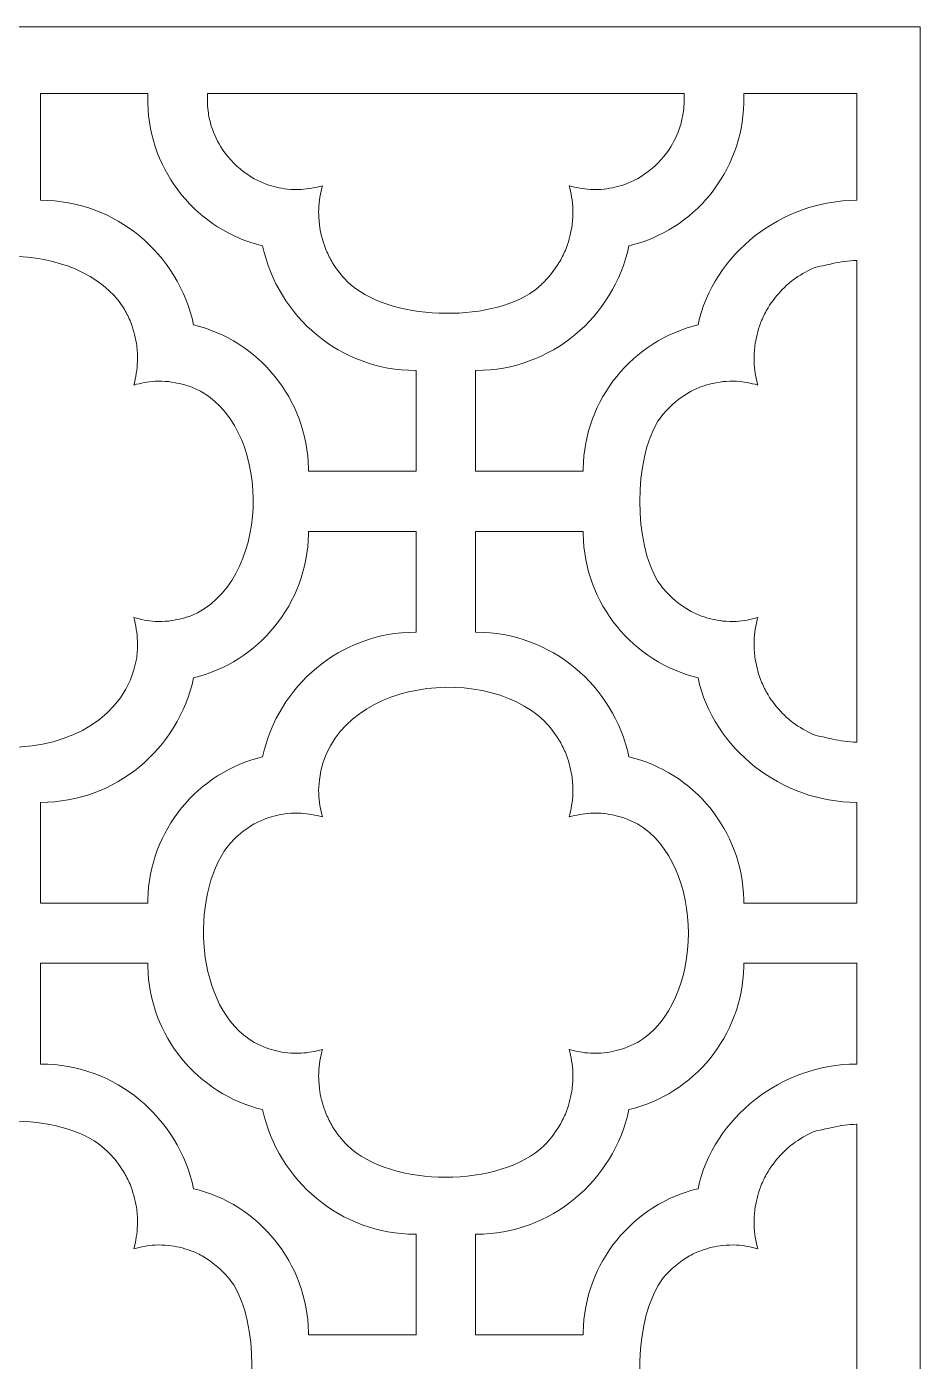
# Model space of a CAD drawing. Header units: centimetres. Extents: x 17.4 to 27.5, y -9.5 to 9.5.
# Drawn here: x 19.033 to 22.048, y 4.998 to 9.5 of the extents above; entities that cross this region are included whole.
import ezdxf

# ---------------------------------------------------------------- set-up
doc = ezdxf.new("R2010")
doc.units = ezdxf.units.CM
doc.header["$MEASUREMENT"] = 0
doc.layers.add('layer 1', color=7, linetype='Continuous')

msp = doc.modelspace()

# ---------------------------------------------------------------- linework, layer by layer
at = {"layer": 'layer 1', "color": 7, "lineweight": 9}
for points, knots in [([(17.37572, 9.5), (18.9331, 9.5), (20.4905, 9.5), (22.04787, 9.5), (22.04787, 9.5), (22.04787, 3.16666), (22.04787, -3.16667), (22.04787, -9.5), (22.04787, -9.5), (20.4905, -9.5), (18.9331, -9.5), (17.37572, -9.5), (17.37572, -9.5), (17.37572, -3.16667), (17.37572, 3.16666), (17.37572, 9.5)], [0, 0, 0, 0, 0.2, 0.2, 0.2, 0.2, 0.4, 0.4, 0.4, 0.4, 0.6, 0.6, 0.6, 0.6, 1, 1, 1, 1]), ([(19.44127, 9.27418), (19.44127, 9.27418), (19.44127, 9.27418), (19.44127, 9.27418), (19.44127, 9.27418), (19.32066, 9.27418), (19.20007, 9.27418), (19.07946, 9.27418), (19.07946, 9.27418), (19.07946, 9.15426), (19.07946, 9.0343), (19.07946, 8.91437), (19.07946, 8.91437), (19.08006, 8.91437), (19.08044, 8.91437), (19.08054, 8.91437), (19.08054, 8.91437), (19.33277, 8.91437), (19.54455, 8.7338), (19.59593, 8.49401), (19.59593, 8.49401), (19.81482, 8.44201), (19.97932, 8.2446), (19.98344, 8.00883), (19.98344, 8.00883), (19.98347, 8.00769), (19.98349, 8.00432), (19.98349, 8.00058), (19.98349, 8.00058), (20.10446, 8.00058), (20.22545, 8.00058), (20.34641, 8.00058), (20.34641, 8.00058), (20.34641, 8.11387), (20.34641, 8.22714), (20.34641, 8.34043), (20.34641, 8.34043), (20.34528, 8.34043), (20.34441, 8.34043), (20.34421, 8.34043), (20.34421, 8.34043), (20.09199, 8.34043), (19.88018, 8.52103), (19.8288, 8.7608), (19.8288, 8.7608), (19.61084, 8.81257), (19.4468, 9.00853), (19.44137, 9.24299), (19.44137, 9.24299), (19.44132, 9.24487), (19.44129, 9.26954), (19.44127, 9.27418)], [0, 0, 0, 0, 0.0714286, 0.0714286, 0.0714286, 0.0714286, 0.1428571, 0.1428571, 0.1428571, 0.1428571, 0.2142857, 0.2142857, 0.2142857, 0.2142857, 0.2857143, 0.2857143, 0.2857143, 0.2857143, 0.3571429, 0.3571429, 0.3571429, 0.3571429, 0.4285714, 0.4285714, 0.4285714, 0.4285714, 0.5, 0.5, 0.5, 0.5, 0.5714286, 0.5714286, 0.5714286, 0.5714286, 0.6428571, 0.6428571, 0.6428571, 0.6428571, 0.7142857, 0.7142857, 0.7142857, 0.7142857, 0.7857143, 0.7857143, 0.7857143, 0.7857143, 0.8571429, 0.8571429, 0.8571429, 0.8571429, 1, 1, 1, 1]), ([(20.74427, 8.60915), (20.74427, 8.60915), (20.74427, 8.60915), (20.74427, 8.60915), (20.74427, 8.60915), (20.75685, 8.61915), (20.76845, 8.62932), (20.78001, 8.64046), (20.78001, 8.64046), (20.79871, 8.66027), (20.81402, 8.67998), (20.82869, 8.70302), (20.82869, 8.70302), (20.83667, 8.71707), (20.84369, 8.73086), (20.8503, 8.74562), (20.8503, 8.74562), (20.86044, 8.77153), (20.86727, 8.79587), (20.87213, 8.82329), (20.87213, 8.82329), (20.87429, 8.84018), (20.87549, 8.85641), (20.87591, 8.87346), (20.87591, 8.87346), (20.87519, 8.90206), (20.87202, 8.92774), (20.86564, 8.95561), (20.86564, 8.95561), (20.86489, 8.95829), (20.8641, 8.96094), (20.86331, 8.96355), (20.86331, 8.96355), (20.88733, 8.95678), (20.90977, 8.95285), (20.93474, 8.95092), (20.93474, 8.95092), (20.95047, 8.95051), (20.96544, 8.95089), (20.98111, 8.95209), (20.98111, 8.95209), (21.00653, 8.95536), (21.02915, 8.96063), (21.05338, 8.96895), (21.05338, 8.96895), (21.06717, 8.97447), (21.08008, 8.98036), (21.09326, 8.98722), (21.09326, 8.98722), (21.1285, 9.00774), (21.15601, 9.03073), (21.18264, 9.06179), (21.18264, 9.06179), (21.18846, 9.06965), (21.19427, 9.0775), (21.20012, 9.08536), (21.20012, 9.08536), (21.21649, 9.11116), (21.22831, 9.13586), (21.23805, 9.16487), (21.23805, 9.16487), (21.24217, 9.17958), (21.24542, 9.19372), (21.2481, 9.2087), (21.2481, 9.2087), (21.24943, 9.21946), (21.25033, 9.22983), (21.25079, 9.24018), (21.25079, 9.24018), (21.25093, 9.24272), (21.25098, 9.26861), (21.25107, 9.27418), (21.25107, 9.27418), (21.25107, 9.27418), (19.64266, 9.27418), (19.64266, 9.27418), (19.64266, 9.27418), (19.64272, 9.26861), (19.64281, 9.24272), (19.64292, 9.24018), (19.64292, 9.24018), (19.64337, 9.22983), (19.6443, 9.21946), (19.64563, 9.2087), (19.64563, 9.2087), (19.64831, 9.19372), (19.65156, 9.17958), (19.65568, 9.16487), (19.65568, 9.16487), (19.66542, 9.13586), (19.67723, 9.11116), (19.69361, 9.08536), (19.69361, 9.08536), (19.69943, 9.0775), (19.70527, 9.06965), (19.71109, 9.06179), (19.71109, 9.06179), (19.73769, 9.03073), (19.76523, 9.00774), (19.80047, 8.98722), (19.80047, 8.98722), (19.81365, 8.98036), (19.82656, 8.97447), (19.84032, 8.96895), (19.84032, 8.96895), (19.86458, 8.96063), (19.8872, 8.95536), (19.91262, 8.95209), (19.91262, 8.95209), (19.92829, 8.95089), (19.94326, 8.95051), (19.95899, 8.95092), (19.95899, 8.95092), (19.98396, 8.95285), (20.00638, 8.95678), (20.03039, 8.96355), (20.03039, 8.96355), (20.02961, 8.96094), (20.02884, 8.95829), (20.02809, 8.95561), (20.02809, 8.95561), (20.02171, 8.92774), (20.01854, 8.90206), (20.01782, 8.87346), (20.01782, 8.87346), (20.01827, 8.85641), (20.01944, 8.84018), (20.0216, 8.82329), (20.0216, 8.82329), (20.02646, 8.79587), (20.03327, 8.77153), (20.04343, 8.74562), (20.04343, 8.74562), (20.05004, 8.73086), (20.05706, 8.71707), (20.06504, 8.70302), (20.06504, 8.70302), (20.07968, 8.67998), (20.09502, 8.66027), (20.1137, 8.64046), (20.1137, 8.64046), (20.25137, 8.50776), (20.59156, 8.49924), (20.74427, 8.60915)], [0, 0, 0, 0, 0.027027, 0.027027, 0.027027, 0.027027, 0.0540541, 0.0540541, 0.0540541, 0.0540541, 0.0810811, 0.0810811, 0.0810811, 0.0810811, 0.1081081, 0.1081081, 0.1081081, 0.1081081, 0.1351351, 0.1351351, 0.1351351, 0.1351351, 0.1621622, 0.1621622, 0.1621622, 0.1621622, 0.1891892, 0.1891892, 0.1891892, 0.1891892, 0.2162162, 0.2162162, 0.2162162, 0.2162162, 0.2432432, 0.2432432, 0.2432432, 0.2432432, 0.2702703, 0.2702703, 0.2702703, 0.2702703, 0.2972973, 0.2972973, 0.2972973, 0.2972973, 0.3243243, 0.3243243, 0.3243243, 0.3243243, 0.3513514, 0.3513514, 0.3513514, 0.3513514, 0.3783784, 0.3783784, 0.3783784, 0.3783784, 0.4054054, 0.4054054, 0.4054054, 0.4054054, 0.4324324, 0.4324324, 0.4324324, 0.4324324, 0.4594595, 0.4594595, 0.4594595, 0.4594595, 0.4864865, 0.4864865, 0.4864865, 0.4864865, 0.5135135, 0.5135135, 0.5135135, 0.5135135, 0.5405405, 0.5405405, 0.5405405, 0.5405405, 0.5675676, 0.5675676, 0.5675676, 0.5675676, 0.5945946, 0.5945946, 0.5945946, 0.5945946, 0.6216216, 0.6216216, 0.6216216, 0.6216216, 0.6486486, 0.6486486, 0.6486486, 0.6486486, 0.6756757, 0.6756757, 0.6756757, 0.6756757, 0.7027027, 0.7027027, 0.7027027, 0.7027027, 0.7297297, 0.7297297, 0.7297297, 0.7297297, 0.7567568, 0.7567568, 0.7567568, 0.7567568, 0.7837838, 0.7837838, 0.7837838, 0.7837838, 0.8108108, 0.8108108, 0.8108108, 0.8108108, 0.8378378, 0.8378378, 0.8378378, 0.8378378, 0.8648649, 0.8648649, 0.8648649, 0.8648649, 0.8918919, 0.8918919, 0.8918919, 0.8918919, 0.9189189, 0.9189189, 0.9189189, 0.9189189, 0.9459459, 0.9459459, 0.9459459, 0.9459459, 1, 1, 1, 1]), ([(21.45246, 9.27418), (21.45246, 9.27418), (21.45246, 9.27418), (21.45246, 9.27418), (21.45246, 9.27418), (21.57964, 9.27418), (21.70683, 9.27418), (21.83403, 9.27418), (21.83403, 9.27418), (21.83403, 9.15426), (21.83403, 9.0343), (21.83403, 8.91437), (21.83403, 8.91437), (21.83343, 8.91437), (21.83303, 8.91437), (21.83295, 8.91437), (21.83295, 8.91437), (21.58074, 8.91437), (21.34918, 8.7338), (21.29778, 8.49401), (21.29778, 8.49401), (21.07891, 8.44201), (20.91441, 8.2446), (20.91029, 8.00883), (20.91029, 8.00883), (20.91026, 8.00769), (20.91022, 8.00432), (20.91022, 8.00058), (20.91022, 8.00058), (20.78924, 8.00058), (20.66828, 8.00058), (20.54732, 8.00058), (20.54732, 8.00058), (20.54732, 8.11387), (20.54732, 8.22714), (20.54732, 8.34043), (20.54732, 8.34043), (20.54843, 8.34043), (20.5493, 8.34043), (20.54952, 8.34043), (20.54952, 8.34043), (20.80174, 8.34043), (21.01353, 8.52103), (21.06493, 8.7608), (21.06493, 8.7608), (21.28289, 8.81257), (21.44693, 9.00853), (21.45236, 9.24299), (21.45236, 9.24299), (21.45241, 9.24487), (21.45243, 9.26954), (21.45246, 9.27418)], [0, 0, 0, 0, 0.0714286, 0.0714286, 0.0714286, 0.0714286, 0.1428571, 0.1428571, 0.1428571, 0.1428571, 0.2142857, 0.2142857, 0.2142857, 0.2142857, 0.2857143, 0.2857143, 0.2857143, 0.2857143, 0.3571429, 0.3571429, 0.3571429, 0.3571429, 0.4285714, 0.4285714, 0.4285714, 0.4285714, 0.5, 0.5, 0.5, 0.5, 0.5714286, 0.5714286, 0.5714286, 0.5714286, 0.6428571, 0.6428571, 0.6428571, 0.6428571, 0.7142857, 0.7142857, 0.7142857, 0.7142857, 0.7857143, 0.7857143, 0.7857143, 0.7857143, 0.8571429, 0.8571429, 0.8571429, 0.8571429, 1, 1, 1, 1]), ([(19.35969, 8.55178), (19.35969, 8.55178), (19.35969, 8.55178), (19.35969, 8.55178), (19.35969, 8.55178), (19.3677, 8.53773), (19.37469, 8.52394), (19.38133, 8.50917), (19.38133, 8.50917), (19.39145, 8.48328), (19.39827, 8.45893), (19.40316, 8.43154), (19.40316, 8.43154), (19.40529, 8.41461), (19.40649, 8.3984), (19.40692, 8.38134), (19.40692, 8.38134), (19.40619, 8.35277), (19.40305, 8.32706), (19.39664, 8.29922), (19.39664, 8.29922), (19.39589, 8.29651), (19.39513, 8.29389), (19.39434, 8.29128), (19.39434, 8.29128), (19.41833, 8.29804), (19.44078, 8.30194), (19.46575, 8.30391), (19.46575, 8.30391), (19.4815, 8.30429), (19.49646, 8.30391), (19.51214, 8.3027), (19.51214, 8.3027), (19.53753, 8.29944), (19.56015, 8.29416), (19.58441, 8.28584), (19.58441, 8.28584), (19.5982, 8.28036), (19.61111, 8.27444), (19.62429, 8.26759), (19.62429, 8.26759), (19.86673, 8.1264), (19.85426, 7.62012), (19.58441, 7.51222), (19.58441, 7.51222), (19.56015, 7.5039), (19.53753, 7.49865), (19.51214, 7.49537), (19.51214, 7.49537), (19.49646, 7.49415), (19.4815, 7.49379), (19.46575, 7.4942), (19.46575, 7.4942), (19.44078, 7.49612), (19.41833, 7.50005), (19.39434, 7.50681), (19.39434, 7.50681), (19.39513, 7.5042), (19.39589, 7.50155), (19.39664, 7.49891), (19.39664, 7.49891), (19.40305, 7.471), (19.40619, 7.44532), (19.40692, 7.41672), (19.40692, 7.41672), (19.40649, 7.39966), (19.40529, 7.38348), (19.40316, 7.36656), (19.40316, 7.36656), (19.33288, 6.97084), (18.62285, 6.97084), (18.55259, 7.36656), (18.55259, 7.36656), (18.55047, 7.38348), (18.54927, 7.39966), (18.54882, 7.41672), (18.54882, 7.41672), (18.54954, 7.44532), (18.5527, 7.471), (18.55909, 7.49891), (18.55909, 7.49891), (18.55983, 7.50155), (18.56063, 7.5042), (18.56142, 7.50681), (18.56142, 7.50681), (18.5374, 7.50005), (18.51496, 7.49612), (18.48999, 7.4942), (18.48999, 7.4942), (18.47427, 7.49379), (18.45932, 7.49415), (18.44361, 7.49537), (18.44361, 7.49537), (18.4182, 7.49865), (18.39557, 7.5039), (18.37135, 7.51222), (18.37135, 7.51222), (18.35756, 7.51773), (18.34465, 7.52366), (18.33147, 7.5305), (18.33147, 7.5305), (18.1007, 7.66486), (18.10109, 8.13343), (18.33147, 8.26759), (18.33147, 8.26759), (18.34465, 8.27444), (18.35756, 8.28036), (18.37135, 8.28584), (18.37135, 8.28584), (18.39557, 8.29416), (18.4182, 8.29944), (18.44361, 8.3027), (18.44361, 8.3027), (18.45932, 8.30391), (18.47427, 8.30429), (18.48999, 8.30391), (18.48999, 8.30391), (18.51496, 8.30194), (18.5374, 8.29804), (18.56142, 8.29128), (18.56142, 8.29128), (18.56063, 8.29389), (18.55983, 8.29651), (18.55909, 8.29922), (18.55909, 8.29922), (18.5527, 8.32706), (18.54954, 8.35277), (18.54882, 8.38134), (18.54882, 8.38134), (18.54927, 8.3984), (18.55047, 8.41461), (18.55259, 8.43154), (18.55259, 8.43154), (18.55746, 8.45893), (18.56429, 8.48328), (18.57444, 8.50917), (18.57444, 8.50917), (18.58103, 8.52394), (18.58805, 8.53773), (18.59606, 8.55178), (18.59606, 8.55178), (18.7427, 8.78257), (19.21287, 8.78287), (19.35969, 8.55178)], [0, 0, 0, 0, 0.027027, 0.027027, 0.027027, 0.027027, 0.0540541, 0.0540541, 0.0540541, 0.0540541, 0.0810811, 0.0810811, 0.0810811, 0.0810811, 0.1081081, 0.1081081, 0.1081081, 0.1081081, 0.1351351, 0.1351351, 0.1351351, 0.1351351, 0.1621622, 0.1621622, 0.1621622, 0.1621622, 0.1891892, 0.1891892, 0.1891892, 0.1891892, 0.2162162, 0.2162162, 0.2162162, 0.2162162, 0.2432432, 0.2432432, 0.2432432, 0.2432432, 0.2702703, 0.2702703, 0.2702703, 0.2702703, 0.2972973, 0.2972973, 0.2972973, 0.2972973, 0.3243243, 0.3243243, 0.3243243, 0.3243243, 0.3513514, 0.3513514, 0.3513514, 0.3513514, 0.3783784, 0.3783784, 0.3783784, 0.3783784, 0.4054054, 0.4054054, 0.4054054, 0.4054054, 0.4324324, 0.4324324, 0.4324324, 0.4324324, 0.4594595, 0.4594595, 0.4594595, 0.4594595, 0.4864865, 0.4864865, 0.4864865, 0.4864865, 0.5135135, 0.5135135, 0.5135135, 0.5135135, 0.5405405, 0.5405405, 0.5405405, 0.5405405, 0.5675676, 0.5675676, 0.5675676, 0.5675676, 0.5945946, 0.5945946, 0.5945946, 0.5945946, 0.6216216, 0.6216216, 0.6216216, 0.6216216, 0.6486486, 0.6486486, 0.6486486, 0.6486486, 0.6756757, 0.6756757, 0.6756757, 0.6756757, 0.7027027, 0.7027027, 0.7027027, 0.7027027, 0.7297297, 0.7297297, 0.7297297, 0.7297297, 0.7567568, 0.7567568, 0.7567568, 0.7567568, 0.7837838, 0.7837838, 0.7837838, 0.7837838, 0.8108108, 0.8108108, 0.8108108, 0.8108108, 0.8378378, 0.8378378, 0.8378378, 0.8378378, 0.8648649, 0.8648649, 0.8648649, 0.8648649, 0.8918919, 0.8918919, 0.8918919, 0.8918919, 0.9189189, 0.9189189, 0.9189189, 0.9189189, 0.9459459, 0.9459459, 0.9459459, 0.9459459, 1, 1, 1, 1]), ([(21.83403, 7.08682), (21.83403, 7.08682), (21.83403, 7.08682), (21.83403, 7.08682), (21.83403, 7.08682), (21.83343, 7.08682), (21.83303, 7.08682), (21.83295, 7.08682), (21.83295, 7.08682), (21.80468, 7.08753), (21.77927, 7.09073), (21.75168, 7.0972), (21.75168, 7.0972), (21.73614, 7.10168), (21.70176, 7.1067), (21.68672, 7.11269), (21.68672, 7.11269), (21.66199, 7.12404), (21.64053, 7.13652), (21.61843, 7.15245), (21.61843, 7.15245), (21.60585, 7.16243), (21.59428, 7.17259), (21.5827, 7.18374), (21.5827, 7.18374), (21.56397, 7.20356), (21.54867, 7.22326), (21.53404, 7.24628), (21.53404, 7.24628), (21.52601, 7.26033), (21.51902, 7.27413), (21.5124, 7.2889), (21.5124, 7.2889), (21.50227, 7.31481), (21.49545, 7.33913), (21.49057, 7.36656), (21.49057, 7.36656), (21.48844, 7.38348), (21.48724, 7.39966), (21.48679, 7.41672), (21.48679, 7.41672), (21.48754, 7.44532), (21.49068, 7.471), (21.49706, 7.49891), (21.49706, 7.49891), (21.49782, 7.50155), (21.49858, 7.5042), (21.49938, 7.50681), (21.49938, 7.50681), (21.47539, 7.50005), (21.45295, 7.49612), (21.42795, 7.4942), (21.42795, 7.4942), (21.41223, 7.49379), (21.39727, 7.49415), (21.38159, 7.49537), (21.38159, 7.49537), (21.3562, 7.49865), (21.33358, 7.5039), (21.30932, 7.51222), (21.30932, 7.51222), (21.29553, 7.51773), (21.28262, 7.52366), (21.26944, 7.5305), (21.26944, 7.5305), (21.2342, 7.551), (21.20669, 7.57401), (21.18006, 7.60506), (21.18006, 7.60506), (21.17424, 7.61292), (21.16843, 7.6208), (21.16261, 7.62866), (21.16261, 7.62866), (21.08103, 7.75705), (21.08103, 8.04105), (21.16261, 8.16943), (21.16261, 8.16943), (21.16843, 8.17729), (21.17424, 8.18515), (21.18006, 8.19301), (21.18006, 8.19301), (21.20669, 8.22408), (21.2342, 8.24706), (21.26944, 8.26759), (21.26944, 8.26759), (21.28262, 8.27444), (21.29553, 8.28036), (21.30932, 8.28584), (21.30932, 8.28584), (21.33358, 8.29416), (21.3562, 8.29944), (21.38159, 8.3027), (21.38159, 8.3027), (21.39727, 8.30391), (21.41223, 8.30429), (21.42795, 8.30391), (21.42795, 8.30391), (21.45295, 8.30194), (21.47539, 8.29804), (21.49938, 8.29128), (21.49938, 8.29128), (21.49858, 8.29389), (21.49782, 8.29651), (21.49706, 8.29922), (21.49706, 8.29922), (21.49068, 8.32706), (21.48754, 8.35277), (21.48679, 8.38134), (21.48679, 8.38134), (21.48724, 8.3984), (21.48844, 8.41461), (21.49057, 8.43154), (21.49057, 8.43154), (21.49545, 8.45893), (21.50227, 8.48328), (21.5124, 8.50917), (21.5124, 8.50917), (21.51902, 8.52394), (21.52601, 8.53773), (21.53404, 8.55178), (21.53404, 8.55178), (21.54867, 8.57482), (21.56397, 8.59453), (21.5827, 8.61433), (21.5827, 8.61433), (21.59428, 8.62551), (21.60585, 8.63566), (21.61843, 8.64564), (21.61843, 8.64564), (21.64053, 8.66155), (21.66199, 8.67405), (21.68672, 8.68538), (21.68672, 8.68538), (21.70176, 8.69139), (21.73614, 8.69641), (21.75168, 8.70089), (21.75168, 8.70089), (21.77927, 8.70733), (21.80468, 8.71053), (21.83295, 8.71126), (21.83295, 8.71126), (21.83303, 8.71126), (21.83343, 8.71126), (21.83403, 8.71126), (21.83403, 8.71126), (21.83403, 8.71126), (21.83403, 7.08682), (21.83403, 7.08682)], [0, 0, 0, 0, 0.0263158, 0.0263158, 0.0263158, 0.0263158, 0.0526316, 0.0526316, 0.0526316, 0.0526316, 0.0789474, 0.0789474, 0.0789474, 0.0789474, 0.1052632, 0.1052632, 0.1052632, 0.1052632, 0.1315789, 0.1315789, 0.1315789, 0.1315789, 0.1578947, 0.1578947, 0.1578947, 0.1578947, 0.1842105, 0.1842105, 0.1842105, 0.1842105, 0.2105263, 0.2105263, 0.2105263, 0.2105263, 0.2368421, 0.2368421, 0.2368421, 0.2368421, 0.2631579, 0.2631579, 0.2631579, 0.2631579, 0.2894737, 0.2894737, 0.2894737, 0.2894737, 0.3157895, 0.3157895, 0.3157895, 0.3157895, 0.3421053, 0.3421053, 0.3421053, 0.3421053, 0.3684211, 0.3684211, 0.3684211, 0.3684211, 0.3947368, 0.3947368, 0.3947368, 0.3947368, 0.4210526, 0.4210526, 0.4210526, 0.4210526, 0.4473684, 0.4473684, 0.4473684, 0.4473684, 0.4736842, 0.4736842, 0.4736842, 0.4736842, 0.5, 0.5, 0.5, 0.5, 0.5263158, 0.5263158, 0.5263158, 0.5263158, 0.5526316, 0.5526316, 0.5526316, 0.5526316, 0.5789474, 0.5789474, 0.5789474, 0.5789474, 0.6052632, 0.6052632, 0.6052632, 0.6052632, 0.6315789, 0.6315789, 0.6315789, 0.6315789, 0.6578947, 0.6578947, 0.6578947, 0.6578947, 0.6842105, 0.6842105, 0.6842105, 0.6842105, 0.7105263, 0.7105263, 0.7105263, 0.7105263, 0.7368421, 0.7368421, 0.7368421, 0.7368421, 0.7631579, 0.7631579, 0.7631579, 0.7631579, 0.7894737, 0.7894737, 0.7894737, 0.7894737, 0.8157895, 0.8157895, 0.8157895, 0.8157895, 0.8421053, 0.8421053, 0.8421053, 0.8421053, 0.8684211, 0.8684211, 0.8684211, 0.8684211, 0.8947368, 0.8947368, 0.8947368, 0.8947368, 0.9210526, 0.9210526, 0.9210526, 0.9210526, 0.9473684, 0.9473684, 0.9473684, 0.9473684, 1, 1, 1, 1]), ([(19.44127, 6.54389), (19.44127, 6.54389), (19.44127, 6.54389), (19.44127, 6.54389), (19.44127, 6.54389), (19.32066, 6.54389), (19.20007, 6.54389), (19.07946, 6.54389), (19.07946, 6.54389), (19.07946, 6.65715), (19.07946, 6.77042), (19.07946, 6.88371), (19.07946, 6.88371), (19.08006, 6.88371), (19.08044, 6.88371), (19.08054, 6.88371), (19.08054, 6.88371), (19.33277, 6.88371), (19.54455, 7.06429), (19.59593, 7.30408), (19.59593, 7.30408), (19.81482, 7.35605), (19.97932, 7.55349), (19.98344, 7.78924), (19.98344, 7.78924), (19.98347, 7.79038), (19.98349, 7.79381), (19.98349, 7.79751), (19.98349, 7.79751), (20.10446, 7.79751), (20.22545, 7.79751), (20.34641, 7.79751), (20.34641, 7.79751), (20.34641, 7.68422), (20.34641, 7.57092), (20.34641, 7.45763), (20.34641, 7.45763), (20.34528, 7.45766), (20.34441, 7.45766), (20.34421, 7.45766), (20.34421, 7.45766), (20.09199, 7.45766), (19.88018, 7.27707), (19.8288, 7.03729), (19.8288, 7.03729), (19.61084, 6.98551), (19.4468, 6.78953), (19.44137, 6.55507), (19.44137, 6.55507), (19.44132, 6.55319), (19.44129, 6.54855), (19.44127, 6.54389)], [0, 0, 0, 0, 0.0714286, 0.0714286, 0.0714286, 0.0714286, 0.1428571, 0.1428571, 0.1428571, 0.1428571, 0.2142857, 0.2142857, 0.2142857, 0.2142857, 0.2857143, 0.2857143, 0.2857143, 0.2857143, 0.3571429, 0.3571429, 0.3571429, 0.3571429, 0.4285714, 0.4285714, 0.4285714, 0.4285714, 0.5, 0.5, 0.5, 0.5, 0.5714286, 0.5714286, 0.5714286, 0.5714286, 0.6428571, 0.6428571, 0.6428571, 0.6428571, 0.7142857, 0.7142857, 0.7142857, 0.7142857, 0.7857143, 0.7857143, 0.7857143, 0.7857143, 0.8571429, 0.8571429, 0.8571429, 0.8571429, 1, 1, 1, 1]), ([(21.45246, 6.54389), (21.45246, 6.54389), (21.45246, 6.54389), (21.45246, 6.54389), (21.45246, 6.54389), (21.57964, 6.54389), (21.70683, 6.54389), (21.83403, 6.54389), (21.83403, 6.54389), (21.83403, 6.65715), (21.83403, 6.77042), (21.83403, 6.88371), (21.83403, 6.88371), (21.83343, 6.88371), (21.83303, 6.88371), (21.83295, 6.88371), (21.83295, 6.88371), (21.58074, 6.88371), (21.34918, 7.06429), (21.29778, 7.30408), (21.29778, 7.30408), (21.07891, 7.35605), (20.91441, 7.55349), (20.91029, 7.78924), (20.91029, 7.78924), (20.91026, 7.79038), (20.91022, 7.79381), (20.91022, 7.79751), (20.91022, 7.79751), (20.78924, 7.79751), (20.66828, 7.79751), (20.54732, 7.79751), (20.54732, 7.79751), (20.54732, 7.68422), (20.54732, 7.57092), (20.54732, 7.45763), (20.54732, 7.45763), (20.54843, 7.45766), (20.5493, 7.45766), (20.54952, 7.45766), (20.54952, 7.45766), (20.80174, 7.45766), (21.01353, 7.27707), (21.06493, 7.03729), (21.06493, 7.03729), (21.28289, 6.98551), (21.44693, 6.78953), (21.45236, 6.55507), (21.45236, 6.55507), (21.45241, 6.55319), (21.45243, 6.54855), (21.45246, 6.54389)], [0, 0, 0, 0, 0.0714286, 0.0714286, 0.0714286, 0.0714286, 0.1428571, 0.1428571, 0.1428571, 0.1428571, 0.2142857, 0.2142857, 0.2142857, 0.2142857, 0.2857143, 0.2857143, 0.2857143, 0.2857143, 0.3571429, 0.3571429, 0.3571429, 0.3571429, 0.4285714, 0.4285714, 0.4285714, 0.4285714, 0.5, 0.5, 0.5, 0.5, 0.5714286, 0.5714286, 0.5714286, 0.5714286, 0.6428571, 0.6428571, 0.6428571, 0.6428571, 0.7142857, 0.7142857, 0.7142857, 0.7142857, 0.7857143, 0.7857143, 0.7857143, 0.7857143, 0.8571429, 0.8571429, 0.8571429, 0.8571429, 1, 1, 1, 1]), ([(20.01782, 6.92463), (20.01782, 6.92463), (20.01782, 6.92463), (20.01782, 6.92463), (20.01782, 6.92463), (20.01854, 6.89602), (20.02171, 6.87033), (20.02809, 6.84246), (20.02809, 6.84246), (20.02884, 6.8398), (20.02961, 6.83716), (20.03039, 6.83453), (20.03039, 6.83453), (20.00638, 6.84129), (19.98396, 6.84524), (19.95899, 6.84714), (19.95899, 6.84714), (19.94326, 6.84758), (19.92829, 6.84719), (19.91262, 6.84597), (19.91262, 6.84597), (19.8872, 6.8427), (19.86458, 6.83746), (19.84032, 6.82912), (19.84032, 6.82912), (19.82656, 6.82361), (19.81365, 6.81771), (19.80047, 6.81087), (19.80047, 6.81087), (19.76523, 6.79034), (19.73769, 6.76733), (19.71109, 6.73627), (19.71109, 6.73627), (19.58289, 6.56319), (19.59975, 6.19074), (19.80047, 6.07384), (19.80047, 6.07384), (19.81365, 6.067), (19.82656, 6.0611), (19.84032, 6.05559), (19.84032, 6.05559), (19.86458, 6.04725), (19.8872, 6.04203), (19.91262, 6.03875), (19.91262, 6.03875), (19.92829, 6.03753), (19.94326, 6.03716), (19.95899, 6.03757), (19.95899, 6.03757), (19.98396, 6.03947), (20.00638, 6.0434), (20.03039, 6.05019), (20.03039, 6.05019), (20.02961, 6.04757), (20.02884, 6.04491), (20.02809, 6.04223), (20.02809, 6.04223), (20.02171, 6.01438), (20.01854, 5.98869), (20.01782, 5.96009), (20.01782, 5.96009), (20.01827, 5.94303), (20.01944, 5.92685), (20.0216, 5.90993), (20.0216, 5.90993), (20.02646, 5.88249), (20.03327, 5.85818), (20.04343, 5.83228), (20.04343, 5.83228), (20.05004, 5.81748), (20.05706, 5.80371), (20.06504, 5.78964), (20.06504, 5.78964), (20.07968, 5.7666), (20.09502, 5.74692), (20.1137, 5.72711), (20.1137, 5.72711), (20.2627, 5.58347), (20.63103, 5.58347), (20.78001, 5.72711), (20.78001, 5.72711), (20.79871, 5.74692), (20.81402, 5.7666), (20.82869, 5.78964), (20.82869, 5.78964), (20.83667, 5.80371), (20.84369, 5.81748), (20.8503, 5.83228), (20.8503, 5.83228), (20.86044, 5.85818), (20.86727, 5.88249), (20.87213, 5.90993), (20.87213, 5.90993), (20.87429, 5.92685), (20.87549, 5.94303), (20.87591, 5.96009), (20.87591, 5.96009), (20.87519, 5.98869), (20.87202, 6.01438), (20.86564, 6.04223), (20.86564, 6.04223), (20.86489, 6.04491), (20.8641, 6.04757), (20.86331, 6.05019), (20.86331, 6.05019), (20.88733, 6.0434), (20.90977, 6.03947), (20.93474, 6.03757), (20.93474, 6.03757), (20.95047, 6.03716), (20.96544, 6.03753), (20.98111, 6.03875), (20.98111, 6.03875), (21.00653, 6.04203), (21.02915, 6.04725), (21.05338, 6.05559), (21.05338, 6.05559), (21.06717, 6.0611), (21.08008, 6.067), (21.09326, 6.07384), (21.09326, 6.07384), (21.32268, 6.20744), (21.32268, 6.67727), (21.09326, 6.81087), (21.09326, 6.81087), (21.08008, 6.81771), (21.06717, 6.82361), (21.05338, 6.82912), (21.05338, 6.82912), (21.02915, 6.83746), (21.00653, 6.8427), (20.98111, 6.84597), (20.98111, 6.84597), (20.96544, 6.84719), (20.95047, 6.84758), (20.93474, 6.84714), (20.93474, 6.84714), (20.90977, 6.84524), (20.88733, 6.84129), (20.86331, 6.83453), (20.86331, 6.83453), (20.8641, 6.83716), (20.86489, 6.8398), (20.86564, 6.84246), (20.86564, 6.84246), (20.87202, 6.87033), (20.87519, 6.89602), (20.87591, 6.92463), (20.87591, 6.92463), (20.87549, 6.94168), (20.87429, 6.95786), (20.87213, 6.97478), (20.87213, 6.97478), (20.86727, 7.00223), (20.86044, 7.02653), (20.8503, 7.05244), (20.8503, 7.05244), (20.84369, 7.06724), (20.83667, 7.08102), (20.82869, 7.09511), (20.82869, 7.09511), (20.81402, 7.11811), (20.79871, 7.13778), (20.78001, 7.1576), (20.78001, 7.1576), (20.56396, 7.36587), (20.027, 7.29006), (20.01782, 6.92463)], [0, 0, 0, 0, 0.0232558, 0.0232558, 0.0232558, 0.0232558, 0.0465116, 0.0465116, 0.0465116, 0.0465116, 0.0697674, 0.0697674, 0.0697674, 0.0697674, 0.0930233, 0.0930233, 0.0930233, 0.0930233, 0.1162791, 0.1162791, 0.1162791, 0.1162791, 0.1395349, 0.1395349, 0.1395349, 0.1395349, 0.1627907, 0.1627907, 0.1627907, 0.1627907, 0.1860465, 0.1860465, 0.1860465, 0.1860465, 0.2093023, 0.2093023, 0.2093023, 0.2093023, 0.2325581, 0.2325581, 0.2325581, 0.2325581, 0.255814, 0.255814, 0.255814, 0.255814, 0.2790698, 0.2790698, 0.2790698, 0.2790698, 0.3023256, 0.3023256, 0.3023256, 0.3023256, 0.3255814, 0.3255814, 0.3255814, 0.3255814, 0.3488372, 0.3488372, 0.3488372, 0.3488372, 0.372093, 0.372093, 0.372093, 0.372093, 0.3953488, 0.3953488, 0.3953488, 0.3953488, 0.4186047, 0.4186047, 0.4186047, 0.4186047, 0.4418605, 0.4418605, 0.4418605, 0.4418605, 0.4651163, 0.4651163, 0.4651163, 0.4651163, 0.4883721, 0.4883721, 0.4883721, 0.4883721, 0.5116279, 0.5116279, 0.5116279, 0.5116279, 0.5348837, 0.5348837, 0.5348837, 0.5348837, 0.5581395, 0.5581395, 0.5581395, 0.5581395, 0.5813953, 0.5813953, 0.5813953, 0.5813953, 0.6046512, 0.6046512, 0.6046512, 0.6046512, 0.627907, 0.627907, 0.627907, 0.627907, 0.6511628, 0.6511628, 0.6511628, 0.6511628, 0.6744186, 0.6744186, 0.6744186, 0.6744186, 0.6976744, 0.6976744, 0.6976744, 0.6976744, 0.7209302, 0.7209302, 0.7209302, 0.7209302, 0.744186, 0.744186, 0.744186, 0.744186, 0.7674419, 0.7674419, 0.7674419, 0.7674419, 0.7906977, 0.7906977, 0.7906977, 0.7906977, 0.8139535, 0.8139535, 0.8139535, 0.8139535, 0.8372093, 0.8372093, 0.8372093, 0.8372093, 0.8604651, 0.8604651, 0.8604651, 0.8604651, 0.8837209, 0.8837209, 0.8837209, 0.8837209, 0.9069767, 0.9069767, 0.9069767, 0.9069767, 0.9302326, 0.9302326, 0.9302326, 0.9302326, 0.9534884, 0.9534884, 0.9534884, 0.9534884, 1, 1, 1, 1]), ([(19.44127, 6.34082), (19.44127, 6.34082), (19.44127, 6.34082), (19.44127, 6.34082), (19.44127, 6.34082), (19.32066, 6.34082), (19.20007, 6.34082), (19.07946, 6.34082), (19.07946, 6.34082), (19.07946, 6.22757), (19.07946, 6.11429), (19.07946, 6.001), (19.07946, 6.001), (19.08006, 6.00102), (19.08044, 6.00102), (19.08054, 6.00102), (19.08054, 6.00102), (19.33277, 6.00102), (19.54455, 5.82042), (19.59593, 5.58063), (19.59593, 5.58063), (19.81482, 5.52866), (19.97932, 5.33122), (19.98344, 5.09547), (19.98344, 5.09547), (19.98347, 5.09431), (19.98349, 5.09094), (19.98349, 5.0872), (19.98349, 5.0872), (20.10446, 5.0872), (20.22545, 5.0872), (20.34641, 5.0872), (20.34641, 5.0872), (20.34641, 5.2005), (20.34641, 5.31379), (20.34641, 5.42708), (20.34641, 5.42708), (20.34528, 5.42708), (20.34441, 5.42705), (20.34421, 5.42705), (20.34421, 5.42705), (20.09199, 5.42705), (19.88018, 5.60765), (19.8288, 5.84742), (19.8288, 5.84742), (19.61084, 5.8992), (19.4468, 6.09518), (19.44137, 6.32964), (19.44137, 6.32964), (19.44132, 6.33152), (19.44129, 6.33615), (19.44127, 6.34082)], [0, 0, 0, 0, 0.0714286, 0.0714286, 0.0714286, 0.0714286, 0.1428571, 0.1428571, 0.1428571, 0.1428571, 0.2142857, 0.2142857, 0.2142857, 0.2142857, 0.2857143, 0.2857143, 0.2857143, 0.2857143, 0.3571429, 0.3571429, 0.3571429, 0.3571429, 0.4285714, 0.4285714, 0.4285714, 0.4285714, 0.5, 0.5, 0.5, 0.5, 0.5714286, 0.5714286, 0.5714286, 0.5714286, 0.6428571, 0.6428571, 0.6428571, 0.6428571, 0.7142857, 0.7142857, 0.7142857, 0.7142857, 0.7857143, 0.7857143, 0.7857143, 0.7857143, 0.8571429, 0.8571429, 0.8571429, 0.8571429, 1, 1, 1, 1]), ([(21.45246, 6.34082), (21.45246, 6.34082), (21.45246, 6.34082), (21.45246, 6.34082), (21.45246, 6.34082), (21.57964, 6.34082), (21.70683, 6.34082), (21.83403, 6.34082), (21.83403, 6.34082), (21.83403, 6.22757), (21.83403, 6.11429), (21.83403, 6.001), (21.83403, 6.001), (21.83343, 6.00102), (21.83303, 6.00102), (21.83295, 6.00102), (21.83295, 6.00102), (21.58074, 6.00102), (21.34918, 5.82042), (21.29778, 5.58063), (21.29778, 5.58063), (21.07891, 5.52866), (20.91441, 5.33122), (20.91029, 5.09547), (20.91029, 5.09547), (20.91026, 5.09431), (20.91022, 5.09094), (20.91022, 5.0872), (20.91022, 5.0872), (20.78924, 5.0872), (20.66828, 5.0872), (20.54732, 5.0872), (20.54732, 5.0872), (20.54732, 5.2005), (20.54732, 5.31379), (20.54732, 5.42708), (20.54732, 5.42708), (20.54843, 5.42708), (20.5493, 5.42705), (20.54952, 5.42705), (20.54952, 5.42705), (20.80174, 5.42705), (21.01353, 5.60765), (21.06493, 5.84742), (21.06493, 5.84742), (21.28289, 5.8992), (21.44693, 6.09518), (21.45236, 6.32964), (21.45236, 6.32964), (21.45241, 6.33152), (21.45243, 6.33615), (21.45246, 6.34082)], [0, 0, 0, 0, 0.0714286, 0.0714286, 0.0714286, 0.0714286, 0.1428571, 0.1428571, 0.1428571, 0.1428571, 0.2142857, 0.2142857, 0.2142857, 0.2142857, 0.2857143, 0.2857143, 0.2857143, 0.2857143, 0.3571429, 0.3571429, 0.3571429, 0.3571429, 0.4285714, 0.4285714, 0.4285714, 0.4285714, 0.5, 0.5, 0.5, 0.5, 0.5714286, 0.5714286, 0.5714286, 0.5714286, 0.6428571, 0.6428571, 0.6428571, 0.6428571, 0.7142857, 0.7142857, 0.7142857, 0.7142857, 0.7857143, 0.7857143, 0.7857143, 0.7857143, 0.8571429, 0.8571429, 0.8571429, 0.8571429, 1, 1, 1, 1]), ([(19.2753, 4.23907), (19.2753, 4.23907), (19.2753, 4.23907), (19.2753, 4.23907), (19.2753, 4.23907), (19.28788, 4.24908), (19.29945, 4.25921), (19.31104, 4.27038), (19.31104, 4.27038), (19.32972, 4.29021), (19.34506, 4.30989), (19.35969, 4.33293), (19.35969, 4.33293), (19.3677, 4.34699), (19.37469, 4.36077), (19.38133, 4.37554), (19.38133, 4.37554), (19.39145, 4.40143), (19.39827, 4.42578), (19.40316, 4.45318), (19.40316, 4.45318), (19.40529, 4.47013), (19.40649, 4.48631), (19.40692, 4.50337), (19.40692, 4.50337), (19.40619, 4.53197), (19.40305, 4.55766), (19.39664, 4.58553), (19.39664, 4.58553), (19.39589, 4.5882), (19.39513, 4.59082), (19.39434, 4.59343), (19.39434, 4.59343), (19.41833, 4.58667), (19.44078, 4.58274), (19.46575, 4.58084), (19.46575, 4.58084), (19.4815, 4.58042), (19.49646, 4.5808), (19.51214, 4.58201), (19.51214, 4.58201), (19.53753, 4.5853), (19.56015, 4.59055), (19.58441, 4.59887), (19.58441, 4.59887), (19.5982, 4.60438), (19.61111, 4.61028), (19.62429, 4.61714), (19.62429, 4.61714), (19.65953, 4.63765), (19.68704, 4.66065), (19.71367, 4.6917), (19.71367, 4.6917), (19.71949, 4.69956), (19.7253, 4.70742), (19.73112, 4.71528), (19.73112, 4.71528), (19.8127, 4.84367), (19.8127, 5.12768), (19.73112, 5.25609), (19.73112, 5.25609), (19.7253, 5.26391), (19.71949, 5.27177), (19.71367, 5.27965), (19.71367, 5.27965), (19.68704, 5.3107), (19.65953, 5.33371), (19.62429, 5.35421), (19.62429, 5.35421), (19.61111, 5.36106), (19.5982, 5.36701), (19.58441, 5.3725), (19.58441, 5.3725), (19.56015, 5.38081), (19.53753, 5.38606), (19.51214, 5.38934), (19.51214, 5.38934), (19.49646, 5.39056), (19.4815, 5.39094), (19.46575, 5.39051), (19.46575, 5.39051), (19.44078, 5.38859), (19.41833, 5.38466), (19.39434, 5.3779), (19.39434, 5.3779), (19.39513, 5.38051), (19.39589, 5.38316), (19.39664, 5.38582), (19.39664, 5.38582), (19.40305, 5.41371), (19.40619, 5.43939), (19.40692, 5.46799), (19.40692, 5.46799), (19.40649, 5.48506), (19.40529, 5.50123), (19.40316, 5.51816), (19.40316, 5.51816), (19.39827, 5.54558), (19.39145, 5.5699), (19.38133, 5.59581), (19.38133, 5.59581), (19.37469, 5.61058), (19.3677, 5.62438), (19.35969, 5.63843), (19.35969, 5.63843), (19.34506, 5.66147), (19.32972, 5.68115), (19.31104, 5.70097), (19.31104, 5.70097), (19.29945, 5.71213), (19.28788, 5.72228), (19.2753, 5.73226), (19.2753, 5.73226), (19.12251, 5.84224), (18.7824, 5.8337), (18.64471, 5.70097), (18.64471, 5.70097), (18.62602, 5.68115), (18.61071, 5.66147), (18.59606, 5.63843), (18.59606, 5.63843), (18.58805, 5.62438), (18.58103, 5.61058), (18.57444, 5.59581), (18.57444, 5.59581), (18.56429, 5.5699), (18.55746, 5.54558), (18.55259, 5.51816), (18.55259, 5.51816), (18.55047, 5.50123), (18.54927, 5.48506), (18.54882, 5.46799), (18.54882, 5.46799), (18.54954, 5.43939), (18.5527, 5.41371), (18.55909, 5.38582), (18.55909, 5.38582), (18.55983, 5.38316), (18.56063, 5.38051), (18.56142, 5.3779), (18.56142, 5.3779), (18.5374, 5.38466), (18.51496, 5.38859), (18.48999, 5.39051), (18.48999, 5.39051), (18.47427, 5.39094), (18.45932, 5.39056), (18.44361, 5.38934), (18.44361, 5.38934), (18.4182, 5.38606), (18.39557, 5.38081), (18.37135, 5.3725), (18.37135, 5.3725), (18.35756, 5.36701), (18.34465, 5.36106), (18.33147, 5.35421), (18.33147, 5.35421), (18.29623, 5.33371), (18.26872, 5.3107), (18.24209, 5.27965), (18.24209, 5.27965), (18.23627, 5.27177), (18.23046, 5.26391), (18.22463, 5.25609), (18.22463, 5.25609), (18.13629, 5.11703), (18.14345, 4.82489), (18.24209, 4.6917), (18.24209, 4.6917), (18.26872, 4.66065), (18.29623, 4.63765), (18.33147, 4.61714), (18.33147, 4.61714), (18.34465, 4.61028), (18.35756, 4.60438), (18.37135, 4.59887), (18.37135, 4.59887), (18.39557, 4.59055), (18.4182, 4.5853), (18.44361, 4.58201), (18.44361, 4.58201), (18.45932, 4.5808), (18.47427, 4.58042), (18.48999, 4.58084), (18.48999, 4.58084), (18.51496, 4.58274), (18.5374, 4.58667), (18.56142, 4.59343), (18.56142, 4.59343), (18.56063, 4.59082), (18.55983, 4.5882), (18.55909, 4.58553), (18.55909, 4.58553), (18.5527, 4.55766), (18.54954, 4.53197), (18.54882, 4.50337), (18.54882, 4.50337), (18.54927, 4.48631), (18.55047, 4.47013), (18.55259, 4.45318), (18.55259, 4.45318), (18.55746, 4.42578), (18.56429, 4.40143), (18.57444, 4.37554), (18.57444, 4.37554), (18.58103, 4.36077), (18.58805, 4.34699), (18.59606, 4.33293), (18.59606, 4.33293), (18.61071, 4.30989), (18.62602, 4.29021), (18.64471, 4.27038), (18.64471, 4.27038), (18.65628, 4.25921), (18.66788, 4.24908), (18.68046, 4.23907), (18.68046, 4.23907), (18.81964, 4.1389), (19.13607, 4.13887), (19.2753, 4.23907)], [0, 0, 0, 0, 0.0178571, 0.0178571, 0.0178571, 0.0178571, 0.0357143, 0.0357143, 0.0357143, 0.0357143, 0.0535714, 0.0535714, 0.0535714, 0.0535714, 0.0714286, 0.0714286, 0.0714286, 0.0714286, 0.0892857, 0.0892857, 0.0892857, 0.0892857, 0.1071429, 0.1071429, 0.1071429, 0.1071429, 0.125, 0.125, 0.125, 0.125, 0.1428571, 0.1428571, 0.1428571, 0.1428571, 0.1607143, 0.1607143, 0.1607143, 0.1607143, 0.1785714, 0.1785714, 0.1785714, 0.1785714, 0.1964286, 0.1964286, 0.1964286, 0.1964286, 0.2142857, 0.2142857, 0.2142857, 0.2142857, 0.2321429, 0.2321429, 0.2321429, 0.2321429, 0.25, 0.25, 0.25, 0.25, 0.2678571, 0.2678571, 0.2678571, 0.2678571, 0.2857143, 0.2857143, 0.2857143, 0.2857143, 0.3035714, 0.3035714, 0.3035714, 0.3035714, 0.3214286, 0.3214286, 0.3214286, 0.3214286, 0.3392857, 0.3392857, 0.3392857, 0.3392857, 0.3571429, 0.3571429, 0.3571429, 0.3571429, 0.375, 0.375, 0.375, 0.375, 0.3928571, 0.3928571, 0.3928571, 0.3928571, 0.4107143, 0.4107143, 0.4107143, 0.4107143, 0.4285714, 0.4285714, 0.4285714, 0.4285714, 0.4464286, 0.4464286, 0.4464286, 0.4464286, 0.4642857, 0.4642857, 0.4642857, 0.4642857, 0.4821429, 0.4821429, 0.4821429, 0.4821429, 0.5, 0.5, 0.5, 0.5, 0.5178571, 0.5178571, 0.5178571, 0.5178571, 0.5357143, 0.5357143, 0.5357143, 0.5357143, 0.5535714, 0.5535714, 0.5535714, 0.5535714, 0.5714286, 0.5714286, 0.5714286, 0.5714286, 0.5892857, 0.5892857, 0.5892857, 0.5892857, 0.6071429, 0.6071429, 0.6071429, 0.6071429, 0.625, 0.625, 0.625, 0.625, 0.6428571, 0.6428571, 0.6428571, 0.6428571, 0.6607143, 0.6607143, 0.6607143, 0.6607143, 0.6785714, 0.6785714, 0.6785714, 0.6785714, 0.6964286, 0.6964286, 0.6964286, 0.6964286, 0.7142857, 0.7142857, 0.7142857, 0.7142857, 0.7321429, 0.7321429, 0.7321429, 0.7321429, 0.75, 0.75, 0.75, 0.75, 0.7678571, 0.7678571, 0.7678571, 0.7678571, 0.7857143, 0.7857143, 0.7857143, 0.7857143, 0.8035714, 0.8035714, 0.8035714, 0.8035714, 0.8214286, 0.8214286, 0.8214286, 0.8214286, 0.8392857, 0.8392857, 0.8392857, 0.8392857, 0.8571429, 0.8571429, 0.8571429, 0.8571429, 0.875, 0.875, 0.875, 0.875, 0.8928571, 0.8928571, 0.8928571, 0.8928571, 0.9107143, 0.9107143, 0.9107143, 0.9107143, 0.9285714, 0.9285714, 0.9285714, 0.9285714, 0.9464286, 0.9464286, 0.9464286, 0.9464286, 0.9642857, 0.9642857, 0.9642857, 0.9642857, 1, 1, 1, 1]), ([(21.83403, 5.79791), (21.83403, 5.79791), (21.83403, 5.79791), (21.83403, 5.79791), (21.83403, 5.79791), (21.83343, 5.79791), (21.83303, 5.79791), (21.83295, 5.79791), (21.83295, 5.79791), (21.80468, 5.79718), (21.77927, 5.79398), (21.75168, 5.78751), (21.75168, 5.78751), (21.73614, 5.78303), (21.70176, 5.77802), (21.68672, 5.77202), (21.68672, 5.77202), (21.66199, 5.76069), (21.64053, 5.7482), (21.61843, 5.73226), (21.61843, 5.73226), (21.60585, 5.72228), (21.59428, 5.71213), (21.5827, 5.70097), (21.5827, 5.70097), (21.56397, 5.68115), (21.54867, 5.66147), (21.53404, 5.63843), (21.53404, 5.63843), (21.52601, 5.62438), (21.51902, 5.61058), (21.5124, 5.59581), (21.5124, 5.59581), (21.50227, 5.5699), (21.49545, 5.54558), (21.49057, 5.51816), (21.49057, 5.51816), (21.48844, 5.50123), (21.48724, 5.48506), (21.48679, 5.46799), (21.48679, 5.46799), (21.48754, 5.43939), (21.49068, 5.41371), (21.49706, 5.38582), (21.49706, 5.38582), (21.49782, 5.38316), (21.49858, 5.38051), (21.49938, 5.3779), (21.49938, 5.3779), (21.47539, 5.38466), (21.45295, 5.38859), (21.42795, 5.39051), (21.42795, 5.39051), (21.41223, 5.39094), (21.39727, 5.39056), (21.38159, 5.38934), (21.38159, 5.38934), (21.3562, 5.38606), (21.33358, 5.38081), (21.30932, 5.3725), (21.30932, 5.3725), (21.29553, 5.36701), (21.28262, 5.36106), (21.26944, 5.35421), (21.26944, 5.35421), (21.2342, 5.33371), (21.20669, 5.3107), (21.18006, 5.27965), (21.18006, 5.27965), (21.08144, 5.14647), (21.07426, 4.85431), (21.16261, 4.71528), (21.16261, 4.71528), (21.16843, 4.70742), (21.17424, 4.69956), (21.18006, 4.6917), (21.18006, 4.6917), (21.20669, 4.66065), (21.2342, 4.63765), (21.26944, 4.61714), (21.26944, 4.61714), (21.28262, 4.61028), (21.29553, 4.60438), (21.30932, 4.59887), (21.30932, 4.59887), (21.33358, 4.59055), (21.3562, 4.5853), (21.38159, 4.58201), (21.38159, 4.58201), (21.39727, 4.5808), (21.41223, 4.58042), (21.42795, 4.58084), (21.42795, 4.58084), (21.45295, 4.58274), (21.47539, 4.58667), (21.49938, 4.59343), (21.49938, 4.59343), (21.49858, 4.59082), (21.49782, 4.5882), (21.49706, 4.58553), (21.49706, 4.58553), (21.49068, 4.55766), (21.48754, 4.53197), (21.48679, 4.50337), (21.48679, 4.50337), (21.48724, 4.48631), (21.48844, 4.47013), (21.49057, 4.45318), (21.49057, 4.45318), (21.49545, 4.42578), (21.50227, 4.40143), (21.5124, 4.37554), (21.5124, 4.37554), (21.51902, 4.36077), (21.52601, 4.34699), (21.53404, 4.33293), (21.53404, 4.33293), (21.54867, 4.30989), (21.56397, 4.29021), (21.5827, 4.27038), (21.5827, 4.27038), (21.59428, 4.25921), (21.60585, 4.24908), (21.61843, 4.23907), (21.61843, 4.23907), (21.64053, 4.22316), (21.66199, 4.21066), (21.68672, 4.19933), (21.68672, 4.19933), (21.70176, 4.19332), (21.73614, 4.1883), (21.75168, 4.18383), (21.75168, 4.18383), (21.77927, 4.17738), (21.80468, 4.17418), (21.83295, 4.17346), (21.83295, 4.17346), (21.83303, 4.17346), (21.83343, 4.17346), (21.83403, 4.17346), (21.83403, 4.17346), (21.83403, 4.71494), (21.83403, 5.25642), (21.83403, 5.79791)], [0, 0, 0, 0, 0.027027, 0.027027, 0.027027, 0.027027, 0.0540541, 0.0540541, 0.0540541, 0.0540541, 0.0810811, 0.0810811, 0.0810811, 0.0810811, 0.1081081, 0.1081081, 0.1081081, 0.1081081, 0.1351351, 0.1351351, 0.1351351, 0.1351351, 0.1621622, 0.1621622, 0.1621622, 0.1621622, 0.1891892, 0.1891892, 0.1891892, 0.1891892, 0.2162162, 0.2162162, 0.2162162, 0.2162162, 0.2432432, 0.2432432, 0.2432432, 0.2432432, 0.2702703, 0.2702703, 0.2702703, 0.2702703, 0.2972973, 0.2972973, 0.2972973, 0.2972973, 0.3243243, 0.3243243, 0.3243243, 0.3243243, 0.3513514, 0.3513514, 0.3513514, 0.3513514, 0.3783784, 0.3783784, 0.3783784, 0.3783784, 0.4054054, 0.4054054, 0.4054054, 0.4054054, 0.4324324, 0.4324324, 0.4324324, 0.4324324, 0.4594595, 0.4594595, 0.4594595, 0.4594595, 0.4864865, 0.4864865, 0.4864865, 0.4864865, 0.5135135, 0.5135135, 0.5135135, 0.5135135, 0.5405405, 0.5405405, 0.5405405, 0.5405405, 0.5675676, 0.5675676, 0.5675676, 0.5675676, 0.5945946, 0.5945946, 0.5945946, 0.5945946, 0.6216216, 0.6216216, 0.6216216, 0.6216216, 0.6486486, 0.6486486, 0.6486486, 0.6486486, 0.6756757, 0.6756757, 0.6756757, 0.6756757, 0.7027027, 0.7027027, 0.7027027, 0.7027027, 0.7297297, 0.7297297, 0.7297297, 0.7297297, 0.7567568, 0.7567568, 0.7567568, 0.7567568, 0.7837838, 0.7837838, 0.7837838, 0.7837838, 0.8108108, 0.8108108, 0.8108108, 0.8108108, 0.8378378, 0.8378378, 0.8378378, 0.8378378, 0.8648649, 0.8648649, 0.8648649, 0.8648649, 0.8918919, 0.8918919, 0.8918919, 0.8918919, 0.9189189, 0.9189189, 0.9189189, 0.9189189, 0.9459459, 0.9459459, 0.9459459, 0.9459459, 1, 1, 1, 1])]:
    msp.add_open_spline(points, degree=3, knots=knots, dxfattribs=at)

doc.saveas('drawing.dxf')
